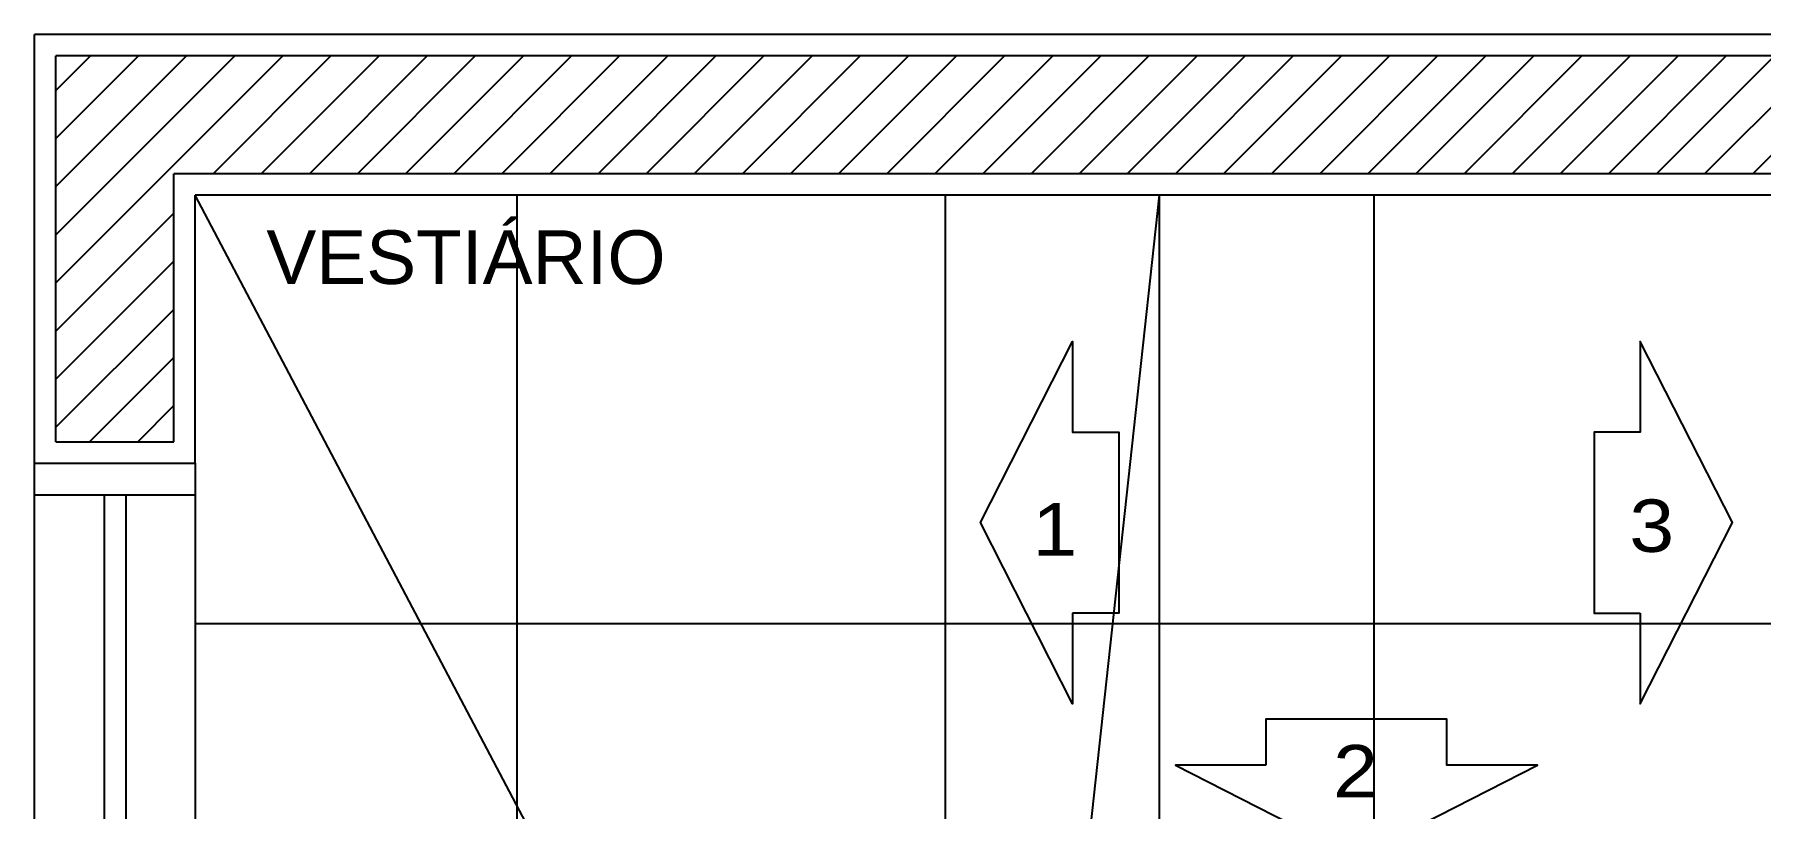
# Model space of a CAD drawing. Extents: x -36 to 357, y 137 to 237.
# Drawn here: x 40.947 to 42.558, y 202.173 to 202.895 of the extents above; entities that cross this region are included whole.
import ezdxf

# ---------------------------------------------------------------- set-up
doc = ezdxf.new("R2010")
doc.units = 0
doc.header["$LTSCALE"] = 0.01
for name, color, linetype in [('01', 1, 'CONTINUOUS'), ('252', 252, 'CONTINUOUS'), ('A-PAREDE', 5, 'CONTINUOUS'), ('A-PISOS-IDEN', 9, 'CONTINUOUS'), ('A-SOLEIRA', 1, 'CONTINUOUS'), ('ARQ-ESQ-VISTA1', 2, 'CONTINUOUS'), ('ARQ-SMB-1_025', 1, 'CONTINUOUS'), ('ARQ-TXT-1_050', 2, 'CONTINUOUS')]:
    doc.layers.add(name, color=color, linetype=linetype)
doc.styles.add('A26', font='arial.ttf', dxfattribs={"height": 0.26})
doc.styles.add('ESC-50-A20', font='arial.ttf', dxfattribs={"height": 0.1})

msp = doc.modelspace()

# ---------------------------------------------------------------- hatches: boundary and pattern name
at = {"layer": '01'}
h = msp.add_hatch(dxfattribs=at)
h.set_pattern_fill('ANSI31', color=251, scale=0.01)
h.set_pattern_definition([(45, (-88.82469, 199.718134), (-0.02245064, 0.02245064), [])])
h.paths.add_polyline_path([(43.5269, 201.1154), (43.5269, 201.7154), (43.4169, 201.7154), (43.4169, 201.2254), (41.0769, 201.2254), (41.0769, 201.4754), (40.9669, 201.4754), (40.9669, 201.1154)])
h.paths.add_polyline_path([(40.9669, 202.8754), (40.9669, 202.5154), (41.0769, 202.5154), (41.0769, 202.7654), (43.4169, 202.7654), (43.4169, 202.6654), (43.5269, 202.6654), (43.5269, 202.8754)])

# ---------------------------------------------------------------- linework, layer by layer
at = {"layer": '01', "color": 251}
for p, q in [((40.9669, 202.5154), (40.9669, 202.8754)), ((43.5269, 202.8754), (40.9669, 202.8754)), ((41.0769, 202.5154), (41.0769, 202.7654)), ((43.4169, 202.7654), (41.0769, 202.7654)), ((40.9669, 202.5154), (41.0769, 202.5154))]:
    msp.add_line(p, q, dxfattribs=at)
at = {"layer": '252', "color": 251}
for p, q in [((41.3969, 202.7454), (41.3969, 201.2454)), ((41.7969, 202.7454), (41.7969, 201.2454)), ((42.1969, 202.7454), (42.1969, 201.8299)), ((43.3969, 202.3454), (41.0969, 202.3454))]:
    msp.add_line(p, q, dxfattribs=at)
at = {"layer": 'A-PAREDE'}
for p, q in [((40.9469, 202.4954), (40.9469, 202.8954)), ((43.5469, 202.8954), (40.9469, 202.8954)), ((41.0969, 202.4954), (41.0969, 202.7454)), ((43.3969, 202.7454), (41.0969, 202.7454))]:
    msp.add_line(p, q, dxfattribs=at)
at = {"layer": 'A-PISOS-IDEN'}
for p, q in [((41.7213, 201.5608), (41.0969, 202.7454)), ((41.8674, 201.5611), (41.9969, 202.7454))]:
    msp.add_line(p, q, dxfattribs=at)
at = {"layer": 'A-SOLEIRA'}
msp.add_line((41.9969, 202.1454), (41.9969, 202.7454), dxfattribs=at)
at = {"layer": 'ARQ-ESQ-VISTA1', "color": 1}
for p, q in [((40.9469, 201.5254), (40.9469, 202.4654)), ((41.0969, 202.4654), (41.0969, 201.5254))]:
    msp.add_line(p, q, dxfattribs=at)
at = {"layer": 'ARQ-ESQ-VISTA1', "color": 2}
for p, q in [((41.012, 202.4654), (41.012, 201.5258)), ((41.032, 202.4654), (41.032, 201.5258))]:
    msp.add_line(p, q, dxfattribs=at)
msp.add_lwpolyline([(41.0969, 202.4954), (41.0969, 202.4654), (40.9469, 202.4654), (40.9469, 202.4954)], close=True, dxfattribs=at)
at = {"layer": 'ARQ-SMB-1_025'}
for points in [[(41.9157, 202.3554), (41.9157, 202.2709), (41.8297, 202.4399), (41.9157, 202.6089), (41.9157, 202.5244), (41.9587, 202.5244), (41.9587, 202.3554), (41.9157, 202.3554)], [(42.4455, 202.3554), (42.4455, 202.2709), (42.5315, 202.4399), (42.4455, 202.6089), (42.4455, 202.5244), (42.4025, 202.5244), (42.4025, 202.3554), (42.4455, 202.3554)], [(42.0961, 202.2136), (42.0116, 202.2136), (42.1806, 202.1275), (42.3496, 202.2136), (42.2651, 202.2136), (42.2651, 202.2566), (42.0961, 202.2566), (42.0961, 202.2136)]]:
    msp.add_lwpolyline(points, dxfattribs=at)

# ---------------------------------------------------------------- texts
at = {"layer": 'ARQ-SMB-1_025', "color": 2, "style": 'A26', "text_generation_flag": 6, "width": 1.1}
for s, p in [('1', (41.8782, 202.4092)), ('3', (42.4353, 202.4126)), ('2', (42.1588, 202.1835))]:
    msp.add_text(s, height=0.0489, rotation=180, dxfattribs=at).set_placement(p)
at = {"layer": 'ARQ-TXT-1_050', "insert": (40.4157, 202.7126), "char_height": 0.05, "attachment_point": 1, "style": 'ESC-50-A20'}
msp.add_mtext_dynamic_manual_height_columns('\\pi0.74762;VESTIÁRIO', width=1.864405, gutter_width=1, heights=[0], dxfattribs=at)

doc.saveas('drawing.dxf')
